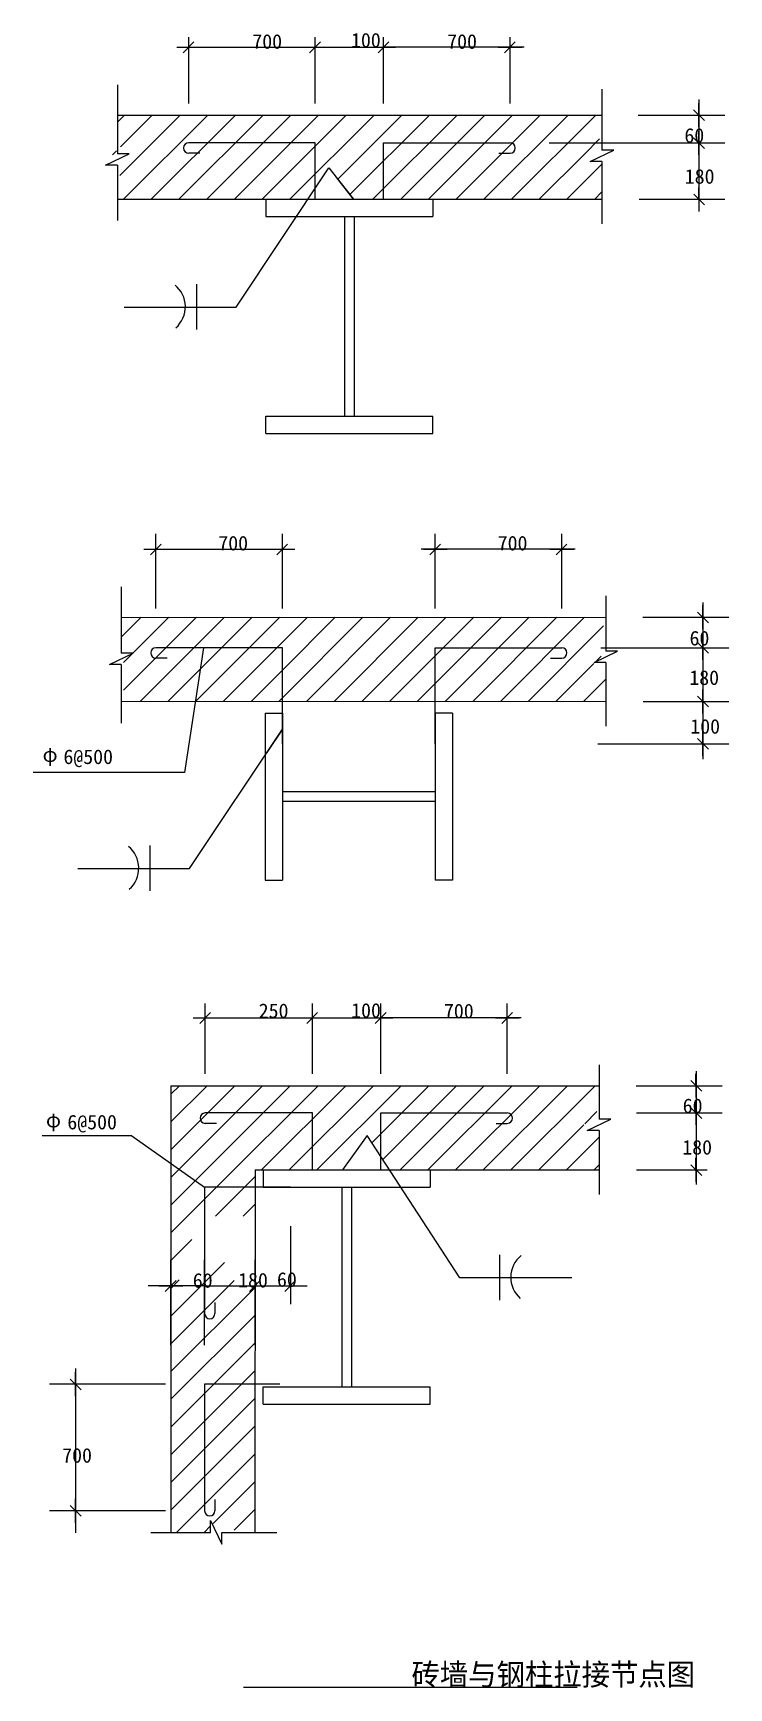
# Model space of a CAD drawing. Header units: metres. Extents: x 2200 to 7526, y 3226 to 15886.
import ezdxf

# ---------------------------------------------------------------- set-up
doc = ezdxf.new("R2010")
doc.units = ezdxf.units.M
for name, color, linetype in [('DIM', 3, 'Continuous'), ('Z', 7, 'Continuous'), ('ZC', 7, 'Continuous')]:
    doc.layers.add(name, color=color, linetype=linetype)

# ---------------------------------------------------------------- blocks, each defined once
blk = doc.blocks.new('_DIMX')
blk.add_line((-150, 0), (150, 0))
blk.add_lwpolyline([(-70, -70), (65.69, 65.68)])

msp = doc.modelspace()

# ---------------------------------------------------------------- linework, layer by layer
for p, q in [((3391.73, 15346.58), (3391.73, 15855.88)), ((4359.49, 15346.58), (4359.49, 15855.88)), ((4359.49, 15346.58), (4359.49, 15855.88)), ((4883.48, 15346.58), (4883.48, 15855.88)), ((4883.48, 15346.58), (4883.48, 15855.88)), ((5851.24, 15346.58), (5851.24, 15855.88)), ((3300, 15778.24), (4359.49, 15778.24)), ((4359.49, 15778.24), (4883.48, 15778.24)), ((5959.27, 15778.24), (4883.48, 15778.24)), ((2845.12, 15490.58), (2845.36, 14962.67)), ((6554.87, 15456.22), (6554.87, 14989.86)), ((7296, 15376.95), (7296, 15045.26)), ((2845.12, 15258.74), (6554.87, 15257.51)), ((2845.12, 15203.23), (2900.63, 15258.74)), ((2863.05, 14796.89), (3324.9, 15258.74)), ((2870.34, 15016.31), (3112.77, 15258.74)), ((2892.74, 14614.45), (3537.03, 15258.74)), ((3104.87, 14614.45), (3749.16, 15258.74)), ((3317.01, 14614.45), (3961.29, 15258.74)), ((3529.14, 14614.45), (4173.43, 15258.74)), ((3741.27, 14614.45), (4385.56, 15258.74)), ((3953.4, 14614.45), (4597.69, 15258.74)), ((4165.53, 14614.45), (4809.82, 15258.74)), ((4532.44, 14769.23), (5021.95, 15258.74)), ((4625.37, 14650.02), (5234.09, 15258.74)), ((4801.93, 14614.45), (5446.22, 15258.74)), ((5014.06, 14614.45), (5658.35, 15258.74)), ((5226.19, 14614.45), (5870.48, 15258.74)), ((5438.33, 14614.45), (6082.61, 15258.74)), ((5650.46, 14614.45), (6294.75, 15258.74)), ((5862.59, 14614.45), (6506.88, 15258.74)), ((6830.77, 15258.74), (7496, 15258.74)), ((6420.71, 14960.44), (6536.95, 15076.68)), ((2754.13, 14876.02), (2934.95, 14962.67)), ((2807.7, 14953.67), (2838.39, 14984.36)), ((2934.95, 14962.67), (2845.36, 14962.67)), ((4359.49, 15046.58), (3391.73, 15046.58)), ((3476.72, 14966.96), (3391.73, 14966.96)), ((4359.49, 14614.45), (4359.49, 15046.58)), ((4883.48, 15046.58), (5851.24, 15046.58)), ((4883.48, 14614.45), (4883.48, 15046.58)), ((5766.25, 14966.96), (5851.24, 14966.96)), ((6074.72, 14614.45), (6420.64, 14960.37)), ((6151.24, 15046.58), (6897.22, 15046.58)), ((6463.56, 14903.14), (6644.38, 14989.78)), ((6644.38, 14989.78), (6554.8, 14989.78)), ((6897.22, 15046.58), (7496, 15046.58)), ((7296, 15046.58), (7297.34, 14613.14)), ((2845.36, 14876.02), (2754.13, 14876.02)), ((2845.36, 14876.02), (2845.12, 14452.72)), ((3754.41, 13788.72), (4464.85, 14855.95)), ((4464.85, 14855.95), (4653.09, 14614.45)), ((6286.85, 14614.45), (6554.8, 14882.4)), ((6554.8, 14903.14), (6463.56, 14903.14)), ((6554.8, 14903.14), (6554.87, 14425.71)), ((4653.09, 14614.45), (4517.85, 14787.96)), ((2845.12, 14614.23), (6554.87, 14614.45)), ((3982.15, 14614.45), (3982.15, 14483.01)), ((4359.49, 14614.45), (4883.48, 14614.45)), ((5260.82, 14614.45), (5260.82, 14483.01)), ((6498.99, 14614.45), (6554.87, 14670.33)), ((6838.87, 14614.45), (7496, 14614.45)), ((3982.15, 14483.01), (5260.82, 14483.01)), ((4583.98, 14483.01), (4583.98, 12954.46)), ((4658.98, 14483.01), (4658.98, 12954.46)), ((3450.81, 13964.57), (3450.81, 13618.93)), ((2898.24, 13788.72), (3754.41, 13788.72)), ((3982.15, 12954.46), (5260.82, 12954.46)), ((3982.15, 12823.01), (3982.15, 12954.46)), ((5260.82, 12823.01), (5260.82, 12954.46)), ((3982.15, 12823.01), (5260.82, 12823.01)), ((3140.49, 11483.67), (3140.49, 12053.81)), ((4108.25, 11483.67), (4108.34, 12053.81)), ((5278.98, 11483.67), (5278.98, 12053.81)), ((6246.74, 11483.67), (6246.74, 12053.81)), ((3052.38, 11936.56), (4204.68, 11936.56)), ((6348.55, 11936.56), (5171.45, 11936.56)), ((2875.59, 11648.9), (2875.59, 11141.34)), ((6585.34, 11581.37), (6585.34, 11156.37)), ((7326.47, 11529.6), (7326.47, 11183.67)), ((2875.59, 11417.06), (6585.34, 11416.16)), ((2875.59, 11264.9), (3027.75, 11417.06)), ((2893.51, 11070.69), (3239.89, 11417.06)), ((2893.51, 10858.55), (3452.02, 11417.06)), ((3019.86, 10772.77), (3664.15, 11417.06)), ((3642.9, 11183.67), (3876.28, 11417.06)), ((3855.03, 11183.67), (4088.41, 11417.06)), ((4067.16, 11183.67), (4300.55, 11417.06)), ((4108.25, 11012.63), (4512.68, 11417.06)), ((4108.25, 10800.5), (4724.81, 11417.06)), ((4292.65, 10772.77), (4936.94, 11417.06)), ((4504.79, 10772.77), (5149.07, 11417.06)), ((4716.92, 10772.77), (5361.21, 11417.06)), ((4929.05, 10772.77), (5573.34, 11417.06)), ((5141.18, 10772.77), (5785.47, 11417.06)), ((5353.31, 10772.77), (5997.6, 11417.06)), ((5565.45, 10772.77), (6209.73, 11417.06)), ((5777.58, 10772.77), (6421.87, 11417.06)), ((6867.41, 11417.06), (7005.86, 11417.06)), ((7005.86, 11417.06), (7526.47, 11417.06)), ((5989.71, 10772.77), (6567.41, 11350.47)), ((2784.33, 11054.69), (2965.15, 11141.34)), ((2965.15, 11141.34), (2875.56, 11141.34)), ((4108.25, 11183.67), (3140.49, 11183.67)), ((3503.39, 11183.67), (3360.23, 10229.78)), ((3444.13, 10772.77), (3855.03, 11183.67)), ((3474.83, 11015.6), (3642.9, 11183.67)), ((3656.26, 10772.77), (4067.16, 11183.67)), ((4108.25, 10448.74), (4108.25, 11183.67)), ((5278.98, 10448.74), (5278.98, 11183.67)), ((5278.98, 11183.67), (6246.74, 11183.67)), ((6493.9, 11069.72), (6674.72, 11156.37)), ((6546.74, 11183.67), (6940.79, 11183.67)), ((6674.72, 11156.37), (6585.34, 11156.37)), ((6940.79, 11183.67), (7526.47, 11183.82)), ((7326.47, 11183.67), (7326.47, 10772.77)), ((2875.56, 11054.69), (2784.33, 11054.69)), ((2875.56, 11054.69), (2875.59, 10606.7)), ((3225.48, 11104.06), (3140.49, 11104.06)), ((3231.99, 10772.77), (3474.83, 11015.6)), ((6161.75, 11104.06), (6246.74, 11104.06)), ((6201.84, 10772.77), (6492.7, 11063.62)), ((6585.13, 11069.72), (6493.9, 11069.72)), ((6512.51, 11083.44), (6547.76, 11118.69)), ((6585.13, 11069.72), (6585.34, 10584.03)), ((3868.39, 10772.77), (4108.25, 11012.63)), ((6413.98, 10772.77), (6585.34, 10944.13)), ((2875.59, 10774.93), (6585.34, 10772.77)), ((4080.52, 10772.77), (4108.25, 10800.5)), ((6869.34, 10772.77), (7526.47, 10772.77)), ((6885.34, 10772.77), (7526.47, 10772.77)), ((7326.47, 10772.77), (7326.47, 10331.94)), ((3976.8, 10682.97), (4108.25, 10682.97)), ((3976.8, 10682.97), (3976.8, 9404.31)), ((4108.25, 10682.97), (4108.25, 9404.31)), ((5278.98, 10682.97), (5278.98, 9404.31)), ((5410.43, 10682.97), (5278.98, 10682.97)), ((5410.43, 10682.97), (5410.43, 9404.31)), ((3397.87, 9493.93), (4108.3, 10561.16)), ((4108.3, 10561.16), (3988.79, 10381.63)), ((6522.19, 10448.74), (6965.07, 10448.74)), ((6965.07, 10448.74), (7526.47, 10449.48)), ((3360.23, 10229.78), (2200.18, 10229.78)), ((5278.98, 10081.14), (4108.25, 10081.14)), ((5278.98, 10006.14), (4108.25, 10006.14)), ((3094.26, 9669.78), (3094.26, 9324.15)), ((2541.7, 9493.93), (3397.87, 9493.93)), ((3976.8, 9404.31), (4108.25, 9404.31)), ((5410.43, 9404.31), (5278.98, 9404.31)), ((3518.5, 7924.73), (3518.5, 8462.54)), ((4338.45, 7924.73), (4338.45, 8462.54)), ((4338.45, 7924.73), (4338.45, 8462.54)), ((4862.44, 7924.73), (4862.44, 8462.54)), ((4862.44, 7924.73), (4862.44, 8462.54)), ((5830.2, 7924.73), (5830.2, 8462.54)), ((3426.77, 8352.74), (4338.45, 8352.74)), ((4338.45, 8352.74), (4862.44, 8352.74)), ((5936.95, 8352.74), (4862.44, 8352.74)), ((6533.83, 7992.09), (6533.8, 7577.21)), ((7274.96, 7945.42), (7274.96, 7624.73)), ((3254.81, 7833.24), (3254.81, 4415.68)), ((3254.81, 7833.24), (6533.83, 7832.43)), ((3254.81, 7767.53), (3320.51, 7833.24)), ((3254.81, 7555.4), (3532.64, 7833.24)), ((3254.81, 7343.27), (3744.78, 7833.24)), ((3318.45, 7194.78), (3956.91, 7833.24)), ((3442.84, 7107.03), (4169.04, 7833.24)), ((3605.44, 7057.5), (4381.17, 7833.24)), ((3949.02, 7188.95), (4593.3, 7833.24)), ((4161.15, 7188.95), (4805.44, 7833.24)), ((4373.28, 7188.95), (5017.57, 7833.24)), ((4793.13, 7396.67), (5229.7, 7833.24)), ((4876.9, 7268.3), (5441.83, 7833.24)), ((5009.68, 7188.95), (5653.97, 7833.24)), ((5221.81, 7188.95), (5866.1, 7833.24)), ((5433.94, 7188.95), (6078.23, 7833.24)), ((5646.07, 7188.95), (6290.36, 7833.24)), ((5858.21, 7188.95), (6502.49, 7833.24)), ((6815.91, 7833.24), (6895.11, 7833.24)), ((6895.11, 7833.24), (7049, 7833.24)), ((7049, 7833.24), (7474.96, 7833.24)), ((4338.45, 7624.73), (3518.5, 7624.73)), ((4338.45, 7188.95), (4338.45, 7624.73)), ((4862.44, 7188.95), (4862.44, 7624.73)), ((4862.44, 7624.73), (5830.2, 7624.73)), ((6422.79, 7541.4), (6515.91, 7634.52)), ((6817.83, 7624.73), (7474.96, 7624.73)), ((7117.83, 7624.73), (7474.96, 7624.73)), ((7274.96, 7624.73), (7274.96, 7076.4)), ((3603.49, 7545.12), (3518.5, 7545.12)), ((5745.21, 7545.12), (5830.2, 7545.12)), ((6070.34, 7188.95), (6416.25, 7534.87)), ((6442.57, 7490.56), (6623.39, 7577.21)), ((6533.8, 7490.56), (6442.57, 7490.56)), ((6623.39, 7577.21), (6533.8, 7577.21)), ((6533.83, 7490.41), (6533.83, 7000.21)), ((2957.36, 7449.49), (2270.02, 7449.49)), ((4757.08, 7451.93), (4568.84, 7188.95)), ((5467.52, 6363.22), (4757.08, 7451.93)), ((6282.47, 7188.95), (6533.83, 7440.31)), ((6494.6, 7188.95), (6533.83, 7228.18)), ((3254.81, 7131.14), (3318.45, 7194.78)), ((3254.81, 6919.01), (3442.84, 7107.03)), ((3817.57, 7057.5), (3899.1, 7139.03)), ((3899.1, 7188.95), (3897.28, 4415.68)), ((3899.1, 7188.95), (6533.83, 7188.95)), ((3961.11, 7188.95), (3961.11, 7057.5)), ((4338.45, 7188.95), (4862.44, 7188.95)), ((5239.77, 7188.95), (5239.77, 7057.5)), ((6817.83, 7188.95), (6901.19, 7188.95)), ((6901.19, 7188.95), (7360.46, 7188.95)), ((3254.81, 6706.87), (3605.44, 7057.5)), ((3513.05, 7057.5), (3513.05, 6089.74)), ((4169.96, 7057.5), (3513.05, 7057.5)), ((3596.24, 6836.18), (3817.57, 7057.5)), ((3961.11, 7057.5), (5239.77, 7057.5)), ((4562.94, 7057.5), (4562.94, 5528.96)), ((4637.94, 7057.5), (4637.94, 5528.96)), ((3808.38, 6836.18), (3899.1, 6926.9)), ((3899.1, 6757.5), (3899.1, 6101.8)), ((4169.96, 6757.5), (4169.96, 6162.61)), ((3254.81, 6494.74), (3415.99, 6655.92)), ((3254.81, 5849.25), (3254.81, 6501.8)), ((3254.81, 6070.48), (3664.26, 6479.93)), ((3513.05, 5849.25), (3513.05, 6501.8)), ((3513.05, 5849.25), (3513.05, 6501.8)), ((3899.1, 5849.25), (3899.1, 6501.8)), ((5771.12, 6539.07), (5771.12, 6193.43)), ((3254.81, 6282.61), (3318.93, 6346.73)), ((6323.69, 6363.22), (5467.52, 6363.22)), ((3513.05, 6301.8), (3080.09, 6301.8)), ((3254.81, 5858.34), (3724.1, 6327.64)), ((3254.81, 5646.21), (3899.1, 6290.5)), ((3513.05, 6301.8), (3899.1, 6301.8)), ((3899.1, 6301.8), (4297.15, 6301.8)), ((3254.81, 5434.08), (3899.1, 6078.37)), ((3592.67, 6174.73), (3592.67, 6089.74)), ((3254.81, 5221.95), (3899.1, 5866.24)), ((2525.21, 5668.82), (2525.21, 4411.58)), ((3254.81, 5009.82), (3899.1, 5654.1)), ((3213.05, 5549.25), (2325.21, 5549.25)), ((3513.05, 5549.25), (3513.05, 4581.49)), ((4087.73, 5549.25), (3513.05, 5549.25)), ((3961.11, 5528.96), (5239.77, 5528.96)), ((3961.11, 5397.51), (3961.11, 5528.96)), ((5239.77, 5397.51), (5239.77, 5528.96)), ((3254.81, 4797.68), (3899.1, 5441.97)), ((3961.11, 5397.51), (5239.77, 5397.51)), ((3254.81, 4585.55), (3899.1, 5229.84)), ((3297.07, 4415.68), (3899.1, 5017.71)), ((3578.54, 4485.02), (3899.1, 4805.58)), ((3213.05, 4581.49), (2325.21, 4581.49)), ((3592.67, 4666.48), (3592.67, 4581.49)), ((3739.25, 4433.6), (3899.1, 4593.44)), ((3509.2, 4415.68), (3558.56, 4465.04)), ((3558.56, 4506.91), (3645.21, 4326.09)), ((3558.56, 4415.68), (3558.56, 4506.91)), ((3100.29, 4415.68), (3558.56, 4415.68)), ((3645.21, 4415.68), (4065.15, 4415.68)), ((3645.21, 4326.09), (3645.21, 4415.68)), ((3810.04, 3232.35), (6366.14, 3232.35))]:
    msp.add_line(p, q)
for centre, radius, start, end in [((3391.73, 15006.77), 39.81, 90, 270), ((5851.24, 15006.77), 39.81, 270, 90), ((3151.24, 13792.21), 214.58, 311.32, 50.8), ((3140.49, 11143.87), 39.81, 90, 270), ((6246.74, 11143.87), 39.81, 270, 90), ((2794.69, 9497.43), 214.58, 311.32, 50.8), ((3518.5, 7584.92), 39.81, 90, 270), ((5830.2, 7584.92), 39.81, 270, 90), ((6070.69, 6366.71), 214.58, 129.2, 228.68), ((3552.86, 6089.74), 39.81, 180, 0), ((3552.86, 4581.49), 39.81, 180, 0)]:
    msp.add_arc(centre, radius, start, end)
at = {"layer": 'ZC'}
msp.add_line((2957.36, 7449.49), (3513.05, 7057.5), dxfattribs=at)

# ---------------------------------------------------------------- block references
at = {"layer": 'DIM', "xscale": 0.61, "yscale": 0.61, "zscale": 0.61}
for p in [(3391.73, 15778.24), (4359.49, 15778.24), (4883.48, 15778.24), (5851.24, 15778.24), (3140.49, 11936.56), (4108.32, 11936.56), (5278.98, 11936.56), (6246.74, 11936.56), (3518.5, 8352.74), (4338.45, 8352.74), (4862.44, 8352.74), (5830.2, 8352.74), (3254.81, 6301.8), (3698.26, 6301.8), (3898.51, 6301.8), (4169.96, 6301.8)]:
    msp.add_blockref('_DIMX', p, dxfattribs=at)
at = {"layer": 'DIM', "xscale": 0.61, "yscale": 0.61, "zscale": 0.61, "rotation": 90.47}
for p in [(7296, 15258.74), (7296, 15045.26), (7297.34, 14613.14), (7326.47, 11417.06), (7326.47, 11183.67), (7326.47, 10772.77), (7326.47, 10449.22), (7274.96, 7833.24), (7274.96, 7624.73), (7274.96, 7188.95), (2525.21, 5549.25), (2525.21, 4581.49)]:
    msp.add_blockref('_DIMX', p, dxfattribs=at)

# ---------------------------------------------------------------- texts
for p in [(2432.65, 10293.85), (2462.65, 7499.07)]:
    msp.add_text('6@500', height=111.5).set_placement(p)
at = {"attachment_point": 1}
for s, insert, char_height in [('\\A1;700', (3878.54, 15877.4), 111.5), ('\\A1;100', (4633.83, 15887.18), 111.5), ('\\A1;700', (5370.29, 15877.4), 111.5), ('\\A1;60', (7185.8, 15158.73), 111.5), ('\\A1;180', (7188.62, 14845.23), 111.5), ('\\A1;700', (3618.22, 12039.57), 111.5), ('\\A1;700', (5756.71, 12039.57), 111.5), ('\\A1;60', (7225.11, 11312.75), 111.5), ('\\A1;180', (7223.48, 11010.47), 111.5), ('100', (7230.96, 10637.69), 111.5), ('\\A1;250', (3927.47, 8462.13), 111.5), ('\\A1;100', (4635.02, 8464.64), 111.5), ('\\A1;700', (5345.32, 8460.08), 111.5), ('\\A1;60', (7172.78, 7735.11), 111.5), ('\\A1;180', (7169.59, 7417.6), 111.5), ('\\A1;60', (3422.77, 6399.38), 111.5), ('\\A1;180', (3769.89, 6400.79), 111.5), ('\\A1;60', (4067.23, 6406.15), 111.5), ('700', (2423.28, 5060.57), 111.5), ('砖墙与钢柱拉接节点图', (5096.59, 3412.37), 167)]:
    msp.add_mtext(s, dxfattribs=dict(at, insert=insert, char_height=char_height))
at = {"layer": 'Z'}
for p in [(2272.71, 10310.3), (2298.72, 7514.37)]:
    msp.add_text('φ', height=111.5, dxfattribs=at).set_placement(p)

doc.saveas('drawing.dxf')
